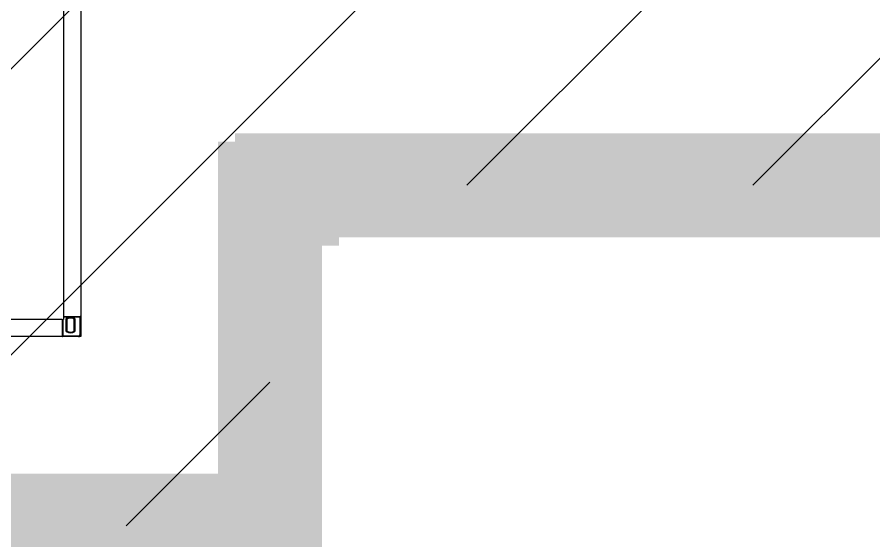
# Model space of a CAD drawing. Header units: millimetres. Extents: x 4080735 to 4152075, y -451436 to -400976.
# Drawn here: x 4147236.7 to 4147689.5, y -407695.3 to -407418.5 of the extents above; entities that cross this region are included whole.
import ezdxf

# ---------------------------------------------------------------- set-up
doc = ezdxf.new("R2010")
doc.units = ezdxf.units.MM
doc.header["$LTSCALE"] = 60
doc.layers.add('3', color=3, linetype='Continuous')

# ---------------------------------------------------------------- blocks, each defined once
blk = doc.blocks.new('KEY PLAN_NEW')
at = {"color": 253}
for p, q in [((-1106.86, -1495.5), (-1106.86, -1848.38)), ((-1106.86, -1848.38), (-1106.86, -1848.94)), ((-1107.1, -1848.94), (-1160.62, -1848.94)), ((-1107.1, -1848.94), (-1106.86, -1848.94))]:
    blk.add_line(p, q, dxfattribs=at)
at = {"color": 253, "linetype": 'Continuous'}
for p, q in [((-1106.86, -1848.38), (-1103.86, -1848.38)), ((-1103.98, -1848.5), (-1106.86, -1848.5)), ((-1106.4, -1851.04), (-1106.4, -1848.78)), ((-1104.89, -1848.78), (-1104.89, -1851.04)), ((-1103.98, -1848.38), (-1103.98, -1848.5)), ((-1103.98, -1848.5), (-1103.86, -1848.5)), ((-1103.98, -1851.53), (-1103.98, -1848.5)), ((-1107.1, -1848.94), (-1107.1, -1851.94)), ((-1106.98, -1848.94), (-1106.98, -1851.82)), ((-1106.28, -1848.85), (-1106.28, -1850.98)), ((-1105.01, -1850.98), (-1105.01, -1848.85)), ((-1103.98, -1851.53), (-1103.86, -1851.53)), ((-1107.1, -1851.82), (-1106.98, -1851.82)), ((-1106.98, -1851.94), (-1106.98, -1851.82)), ((-1106.98, -1851.82), (-1104.27, -1851.82)), ((-1104.27, -1851.82), (-1104.27, -1851.94)), ((-1103.98, -1851.82), (-1103.98, -1851.82)), ((-1103.98, -1851.82), (-1103.98, -1851.82))]:
    blk.add_line(p, q, dxfattribs=at)
at = {"color": 253}
blk.add_lwpolyline([(-1163.86, -1491.94), (-1103.86, -1491.94), (-1103.86, -1851.94), (-1163.86, -1851.94)], close=True, dxfattribs=at)
at = {"color": 253, "linetype": 'Continuous'}
for centre, radius, start, end in [((-1105.64, -1849.91), 1.36, 56.2792, 123.7208), ((-1105.64, -1849.91), 1.24, 59.1964, 120.8036), ((-1103.98, -1848.5), 0.12, 0, 90), ((-1105.64, -1849.91), 1.36, 236.2792, 303.7208), ((-1105.64, -1849.91), 1.24, 239.1964, 300.8036), ((-1104.27, -1851.53), 0.41, 270, 0), ((-1104.27, -1851.53), 0.29, 270, 0), ((-1106.98, -1851.82), 0.12, 180, 270)]:
    blk.add_arc(centre, radius, start, end, dxfattribs=at)
for points, knots in [([(-1106.28, -1848.85), (-1106.28, -1848.85), (-1106.28, -1848.85), (-1106.28, -1848.85), (-1106.28, -1848.85), (-1106.28, -1848.85), (-1106.28, -1848.85), (-1106.28, -1848.85), (-1106.28, -1848.85), (-1106.28, -1848.85), (-1106.28, -1848.84), (-1106.29, -1848.84), (-1106.29, -1848.84), (-1106.29, -1848.84), (-1106.29, -1848.84), (-1106.29, -1848.84), (-1106.3, -1848.84), (-1106.3, -1848.84), (-1106.3, -1848.84), (-1106.3, -1848.84), (-1106.3, -1848.83), (-1106.3, -1848.83), (-1106.31, -1848.83), (-1106.31, -1848.83), (-1106.32, -1848.83), (-1106.32, -1848.83), (-1106.32, -1848.82), (-1106.32, -1848.82), (-1106.32, -1848.82), (-1106.32, -1848.82), (-1106.33, -1848.82), (-1106.33, -1848.82), (-1106.34, -1848.82), (-1106.34, -1848.81), (-1106.35, -1848.81), (-1106.35, -1848.81), (-1106.35, -1848.81), (-1106.35, -1848.81), (-1106.36, -1848.8), (-1106.36, -1848.8), (-1106.36, -1848.8), (-1106.36, -1848.8), (-1106.37, -1848.8), (-1106.37, -1848.8), (-1106.38, -1848.79), (-1106.38, -1848.79), (-1106.39, -1848.79), (-1106.39, -1848.79), (-1106.39, -1848.78), (-1106.39, -1848.78), (-1106.39, -1848.78), (-1106.4, -1848.78), (-1106.4, -1848.78), (-1106.4, -1848.78)], [0, 0, 0, 0, 0.06206, 0.12459, 0.12459, 0.155854, 0.155854, 0.171487, 0.171487, 0.187119, 0.187119, 0.249648, 0.249648, 0.312178, 0.312178, 0.343442, 0.343442, 0.359075, 0.359075, 0.374707, 0.374707, 0.437236, 0.437236, 0.499766, 0.499766, 0.53103, 0.53103, 0.546663, 0.546663, 0.562295, 0.562295, 0.624824, 0.624824, 0.687353, 0.687353, 0.749883, 0.749883, 0.765515, 0.765515, 0.781147, 0.781147, 0.812412, 0.812412, 0.874941, 0.874941, 0.937471, 0.937471, 0.968735, 0.968735, 0.984368, 0.992184, 0.992184, 1, 1, 1, 1]), ([(-1104.89, -1848.78), (-1104.89, -1848.78), (-1104.89, -1848.78), (-1104.89, -1848.78), (-1104.89, -1848.78), (-1104.89, -1848.78), (-1104.89, -1848.79), (-1104.9, -1848.79), (-1104.9, -1848.79), (-1104.91, -1848.79), (-1104.91, -1848.8), (-1104.92, -1848.8), (-1104.92, -1848.8), (-1104.92, -1848.8), (-1104.93, -1848.8), (-1104.93, -1848.8), (-1104.93, -1848.81), (-1104.93, -1848.81), (-1104.93, -1848.81), (-1104.94, -1848.81), (-1104.94, -1848.81), (-1104.95, -1848.82), (-1104.95, -1848.82), (-1104.96, -1848.82), (-1104.96, -1848.82), (-1104.96, -1848.82), (-1104.96, -1848.82), (-1104.96, -1848.82), (-1104.97, -1848.83), (-1104.97, -1848.83), (-1104.97, -1848.83), (-1104.97, -1848.83), (-1104.98, -1848.83), (-1104.98, -1848.83), (-1104.99, -1848.84), (-1104.99, -1848.84), (-1104.99, -1848.84), (-1104.99, -1848.84), (-1104.99, -1848.84), (-1104.99, -1848.84), (-1104.99, -1848.84), (-1104.99, -1848.84), (-1105, -1848.84), (-1105, -1848.84), (-1105, -1848.85), (-1105, -1848.85), (-1105, -1848.85), (-1105, -1848.85), (-1105, -1848.85), (-1105, -1848.85), (-1105.01, -1848.85), (-1105.01, -1848.85), (-1105.01, -1848.85), (-1105.01, -1848.85)], [0, 0, 0, 0, 0.00782, 0.00782, 0.015639, 0.031279, 0.031279, 0.062557, 0.062557, 0.125114, 0.125114, 0.187671, 0.187671, 0.21895, 0.21895, 0.234589, 0.234589, 0.250228, 0.250228, 0.312785, 0.312785, 0.375342, 0.375342, 0.437899, 0.437899, 0.453538, 0.453538, 0.469178, 0.469178, 0.500456, 0.500456, 0.563013, 0.563013, 0.62557, 0.62557, 0.641209, 0.641209, 0.656849, 0.656849, 0.688127, 0.688127, 0.750684, 0.750684, 0.813241, 0.813241, 0.828881, 0.828881, 0.84452, 0.84452, 0.875798, 0.875798, 0.938355, 1, 1, 1, 1]), ([(-1106.28, -1850.98), (-1106.28, -1850.98), (-1106.28, -1850.98), (-1106.28, -1850.98), (-1106.28, -1850.98), (-1106.28, -1850.98), (-1106.28, -1850.98), (-1106.28, -1850.98), (-1106.28, -1850.98), (-1106.28, -1850.98), (-1106.28, -1850.98), (-1106.29, -1850.98), (-1106.29, -1850.99), (-1106.29, -1850.99), (-1106.29, -1850.99), (-1106.29, -1850.99), (-1106.3, -1850.99), (-1106.3, -1850.99), (-1106.3, -1850.99), (-1106.3, -1850.99), (-1106.3, -1850.99), (-1106.3, -1850.99), (-1106.31, -1851), (-1106.31, -1851), (-1106.32, -1851), (-1106.32, -1851), (-1106.32, -1851), (-1106.32, -1851), (-1106.32, -1851), (-1106.32, -1851), (-1106.33, -1851.01), (-1106.33, -1851.01), (-1106.34, -1851.01), (-1106.34, -1851.01), (-1106.35, -1851.02), (-1106.35, -1851.02), (-1106.35, -1851.02), (-1106.35, -1851.02), (-1106.36, -1851.02), (-1106.36, -1851.02), (-1106.36, -1851.03), (-1106.36, -1851.03), (-1106.37, -1851.03), (-1106.37, -1851.03), (-1106.38, -1851.03), (-1106.38, -1851.04), (-1106.39, -1851.04), (-1106.39, -1851.04), (-1106.39, -1851.04), (-1106.39, -1851.04), (-1106.39, -1851.04), (-1106.4, -1851.04), (-1106.4, -1851.04), (-1106.4, -1851.04)], [0, 0, 0, 0, 0.06206, 0.12459, 0.12459, 0.155854, 0.155854, 0.171487, 0.171487, 0.187119, 0.187119, 0.249648, 0.249648, 0.312178, 0.312178, 0.343442, 0.343442, 0.359075, 0.359075, 0.374707, 0.374707, 0.437236, 0.437236, 0.499766, 0.499766, 0.53103, 0.53103, 0.546663, 0.546663, 0.562295, 0.562295, 0.624824, 0.624824, 0.687353, 0.687353, 0.749883, 0.749883, 0.765515, 0.765515, 0.781147, 0.781147, 0.812412, 0.812412, 0.874941, 0.874941, 0.937471, 0.937471, 0.968735, 0.968735, 0.984368, 0.992184, 0.992184, 1, 1, 1, 1]), ([(-1104.89, -1851.04), (-1104.89, -1851.04), (-1104.89, -1851.04), (-1104.89, -1851.04), (-1104.89, -1851.04), (-1104.89, -1851.04), (-1104.89, -1851.04), (-1104.9, -1851.04), (-1104.9, -1851.04), (-1104.91, -1851.03), (-1104.91, -1851.03), (-1104.92, -1851.03), (-1104.92, -1851.03), (-1104.92, -1851.03), (-1104.93, -1851.02), (-1104.93, -1851.02), (-1104.93, -1851.02), (-1104.93, -1851.02), (-1104.93, -1851.02), (-1104.94, -1851.02), (-1104.94, -1851.01), (-1104.95, -1851.01), (-1104.95, -1851.01), (-1104.96, -1851.01), (-1104.96, -1851), (-1104.96, -1851), (-1104.96, -1851), (-1104.96, -1851), (-1104.97, -1851), (-1104.97, -1851), (-1104.97, -1851), (-1104.97, -1851), (-1104.98, -1850.99), (-1104.98, -1850.99), (-1104.99, -1850.99), (-1104.99, -1850.99), (-1104.99, -1850.99), (-1104.99, -1850.99), (-1104.99, -1850.99), (-1104.99, -1850.99), (-1104.99, -1850.99), (-1104.99, -1850.99), (-1105, -1850.98), (-1105, -1850.98), (-1105, -1850.98), (-1105, -1850.98), (-1105, -1850.98), (-1105, -1850.98), (-1105, -1850.98), (-1105, -1850.98), (-1105.01, -1850.98), (-1105.01, -1850.98), (-1105.01, -1850.98), (-1105.01, -1850.98)], [0, 0, 0, 0, 0.00782, 0.00782, 0.015639, 0.031279, 0.031279, 0.062557, 0.062557, 0.125114, 0.125114, 0.187671, 0.187671, 0.21895, 0.21895, 0.234589, 0.234589, 0.250228, 0.250228, 0.312785, 0.312785, 0.375342, 0.375342, 0.437899, 0.437899, 0.453538, 0.453538, 0.469178, 0.469178, 0.500456, 0.500456, 0.563013, 0.563013, 0.62557, 0.62557, 0.641209, 0.641209, 0.656849, 0.656849, 0.688127, 0.688127, 0.750684, 0.750684, 0.813241, 0.813241, 0.828881, 0.828881, 0.84452, 0.84452, 0.875798, 0.875798, 0.938355, 1, 1, 1, 1])]:
    blk.add_open_spline(points, degree=3, knots=knots, dxfattribs=at)

msp = doc.modelspace()

# ---------------------------------------------------------------- hatches: boundary and pattern name
at = {"layer": '3'}
h = msp.add_hatch(dxfattribs=at)
h.set_pattern_fill('ANSI31', color=256, scale=855.36)
h.set_pattern_definition([(45, (-65702.36, -13536.25), (-75.603857, 75.603857), [])])
h.paths.add_polyline_path([(4145910.29, -405867.36), (4146090.29, -405867.36), (4146090.29, -405507.36), (4146630.29, -405507.36), (4146630.29, -405327.36), (4147730.29, -405327.36), (4147730.29, -405449.76), (4148570.65, -405449.76), (4148570.65, -406047.36), (4148630.29, -406047.36), (4148630.29, -407507.36), (4147379.29, -407507.36), (4147379.29, -407511.86), (4147370.29, -407511.86), (4147370.29, -407687.36), (4146810.29, -407687.36), (4146810.29, -407327.36), (4146450.29, -407327.36), (4146450.29, -406967.36), (4146090.29, -406967.36), (4146090.29, -406607.36), (4145550.29, -406607.36), (4145550.29, -406227.36), (4145910.29, -406227.36)])

# ---------------------------------------------------------------- linework, layer by layer
at = {"layer": '3', "const_width": 55}
msp.add_lwpolyline([(4145910.29, -405867.36), (4146090.29, -405867.36), (4146090.29, -405507.36), (4146630.29, -405507.36), (4146630.29, -405327.36), (4147730.29, -405327.36), (4147730.29, -405449.76), (4148570.65, -405449.76), (4148570.65, -406047.36), (4148630.29, -406047.36), (4148630.29, -407507.36), (4147379.29, -407507.36), (4147379.29, -407511.86), (4147370.29, -407511.86), (4147370.29, -407687.36), (4146810.29, -407687.36), (4146810.29, -407327.36), (4146450.29, -407327.36), (4146450.29, -406967.36), (4146090.29, -406967.36), (4146090.29, -406607.36), (4145550.29, -406607.36), (4145550.29, -406227.36), (4145910.29, -406227.36)], close=True, dxfattribs=at)

# ---------------------------------------------------------------- block references
at = {"xscale": 3, "yscale": 3, "zscale": 3}
msp.add_blockref('KEY PLAN_NEW', (4150581.88, -402031.53), dxfattribs=at)

doc.saveas('drawing.dxf')
